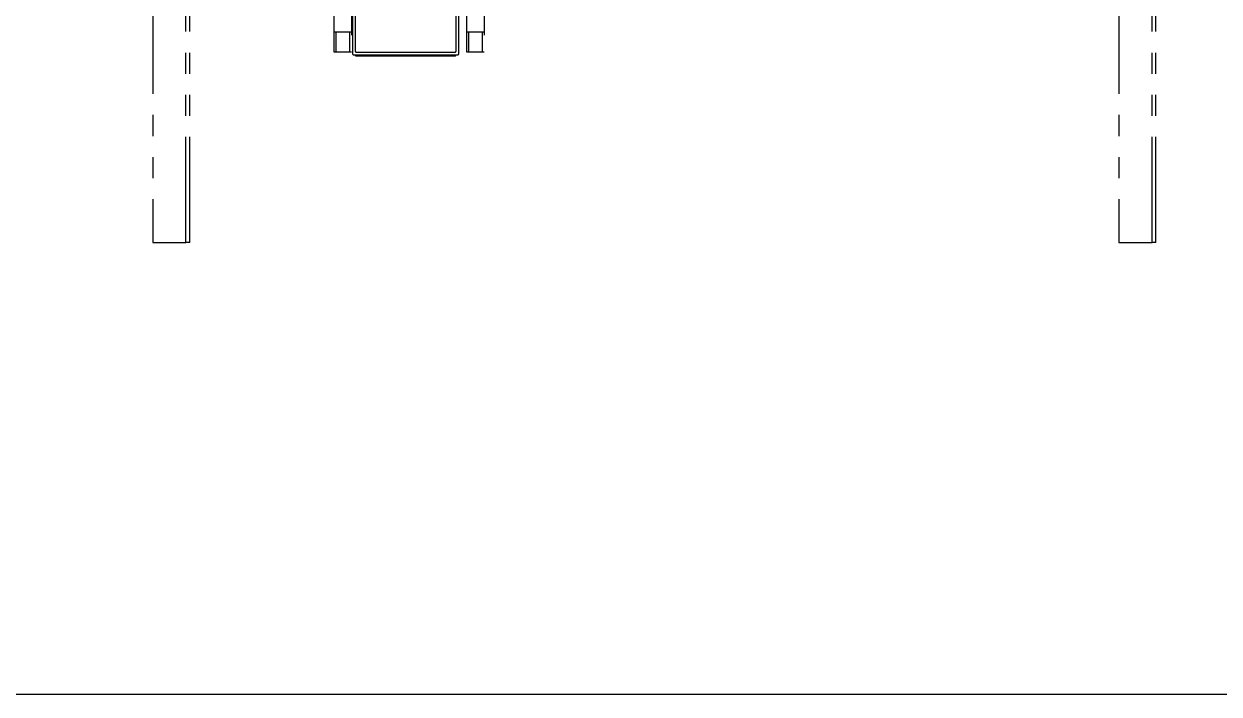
# Model space of a CAD drawing. Header units: millimetres. Extents: x -46397 to 283259, y -8690 to 23983.
# Drawn here: x -21132 to -19332, y -4031 to -3021 of the extents above; entities that cross this region are included whole.
import ezdxf

# ---------------------------------------------------------------- set-up
doc = ezdxf.new("R2010")
doc.units = ezdxf.units.MM
doc.linetypes.add('PHANTOM', pattern=[63.5, 31.75, -6.35, 6.35, -6.35, 6.35, -6.35])
doc.layers.add('Dtext', color=255, linetype='Continuous', lineweight=20)
doc.styles.add('Chu va so', font='arial.ttf')
doc.styles.add('TCVN', font='arial.ttf')

# ---------------------------------------------------------------- blocks, each defined once
blk = doc.blocks.new('BO-2')
at = {"color": 251, "linetype": 'PHANTOM', "ltscale": 5}
for p, q in [((-47.7, -1384.6), (-47.7, -682.1)), ((1407.3, -1384.6), (1407.3, -682.1)), ((-103.7, -684.6), (-103.7, -1384.6)), ((-53.7, -1384.6), (-53.7, -684.6)), ((1351.3, -684.6), (1351.3, -1384.6)), ((1401.3, -1384.6), (1401.3, -684.6)), ((169, -850.4), (169, -1067.6)), ((195.7, -850.4), (195.7, -1097.6)), ((369, -850.4), (369, -1067.6)), ((395.7, -850.4), (395.7, -1097.6)), ((197.3, -985), (197.3, -1100.3)), ((201.3, -985), (201.3, -1096.3)), ((353.3, -1096.3), (353.3, -985)), ((357.3, -1100.3), (357.3, -985)), ((169, -1067.6), (195.7, -1067.6)), ((169, -1067.6), (169, -1097.6)), ((172, -1067.6), (172, -1097.6)), ((192.7, -1067.6), (192.7, -1097.6)), ((369, -1067.6), (395.7, -1067.6)), ((369, -1067.6), (369, -1097.6)), ((372, -1067.6), (372, -1097.6)), ((392.7, -1067.6), (392.7, -1097.6)), ((169, -1097.6), (195.7, -1097.6)), ((369, -1097.6), (395.7, -1097.6)), ((199.3, -1102.3), (355.3, -1102.3)), ((202.3, -1104.3), (202.3, -1102.3)), ((352.3, -1104.3), (202.3, -1104.3)), ((203.3, -1098.3), (351.3, -1098.3)), ((352.3, -1104.3), (352.3, -1102.3)), ((-103.7, -1384.6), (-53.7, -1384.6)), ((-49.7, -1384.6), (-53.7, -1384.6)), ((-47.7, -1384.6), (-49.7, -1384.6)), ((1351.3, -1384.6), (1401.3, -1384.6)), ((1405.3, -1384.6), (1401.3, -1384.6)), ((1407.3, -1384.6), (1405.3, -1384.6))]:
    blk.add_line(p, q, dxfattribs=at)
for centre, start, end in [((203.3, -1096.3), 180, 270), ((351.3, -1096.3), 270, 0), ((199.3, -1100.3), 180, 270), ((355.3, -1100.3), 270, 0)]:
    blk.add_arc(centre, 2, start, end, dxfattribs=at)
blk = doc.blocks.new('*U1840')
at = {"lineweight": 25}
for points in [[(0, 0), (16755.9, 0), (16755.9, 10976), (0, 10976)], [(0, 0), (12669.1, 0), (12669.1, 10976), (0, 10976)]]:
    blk.add_lwpolyline(points, close=True, dxfattribs=at)
at = {"layer": 'Dtext', "ltscale": 0.1}
for tag, p, height, style in [('FOR_APPROVAL3', (13506.9, 4117.5, -0.7), 87.6, 'TCVN'), ('REV_3', (12777, 4122.6), 73, 'TCVN'), ('REV_2', (12777, 3850.1), 73, 'TCVN'), ('FOR_APPROVAL2', (13506.9, 3845, -0.7), 87.6, 'TCVN'), ('REV_1', (12777, 3577.7), 73, 'TCVN'), ('FOR_APPROVAL1', (13506.9, 3572.6, -0.6), 87.6, 'TCVN'), ('NGUOI_VE', (14284.4, 3301.3, -0.6), 87.6, 'TCVN'), ('NGUOI_KIEM_2', (15058.3, 3301.3, -0.7), 87.6, 'TCVN'), ('NGUOI_DUYET', (15993.1, 3301.3, -0.7), 87.6, 'TCVN'), ('REV_0', (12777, 3305.2), 73, 'TCVN'), ('1.1_A4', (16040, 166.2, -0.7), 87.6, 'Chu va so'), ('A4_A4', (16331.4, 166.2, -0.7), 87.6, 'Chu va so'), ('REV.', (16571.4, 166.2, -0.7), 87.6, 'Chu va so')]:
    blk.add_attdef(tag, p, '', height=height, dxfattribs=dict(at, style=style))
for tag, p, height, style, width in [('NGAY_REV03', (12962, 4117.5, -0.7), 75.9, 'TCVN', 0.95), ('NGAY_REV02', (12962, 3845, -0.7), 75.9, 'TCVN', 0.95), ('NGAY_REV01', (12962, 3572.6, -0.7), 75.9, 'TCVN', 0.95), ('NGAY_REV0', (12962, 3300.1, -0.7), 75.9, 'TCVN', 0.95), ('DWD.NO', (12955.2, 71, -0.7), 116.8, 'Chu va so', 0.85)]:
    blk.add_attdef(tag, p, '', height=height, dxfattribs=dict(at, style=style, width=width))
at = {"layer": 'Dtext', "lineweight": 25, "ltscale": 0.1, "style": 'Chu va so'}
for tag, p, height in [('PROJECT_CODE', (13799.1, 1372), 175.1), ('TITLE1', (13040.6, 1046.3, -0.7), 116.8), ('TITLE2', (13040.6, 771.7, -0.7), 116.8), ('TITLE3', (13040.6, 499.3, -0.7), 116.8)]:
    blk.add_attdef(tag, p, '', height=height, dxfattribs=at)

msp = doc.modelspace()

# ---------------------------------------------------------------- block references
msp.add_blockref('BO-2', (-20833.85, -1965.53, -1.5))

# ---------------------------------------------------------------- next in the draw order: block references
at = {"xscale": 0.9084576280678549, "yscale": 0.9084576280678549, "zscale": 0.9084576280678549}
msp.add_blockref('*U1840', (-25147.51, -4030.53), dxfattribs=at)

doc.saveas('drawing.dxf')
